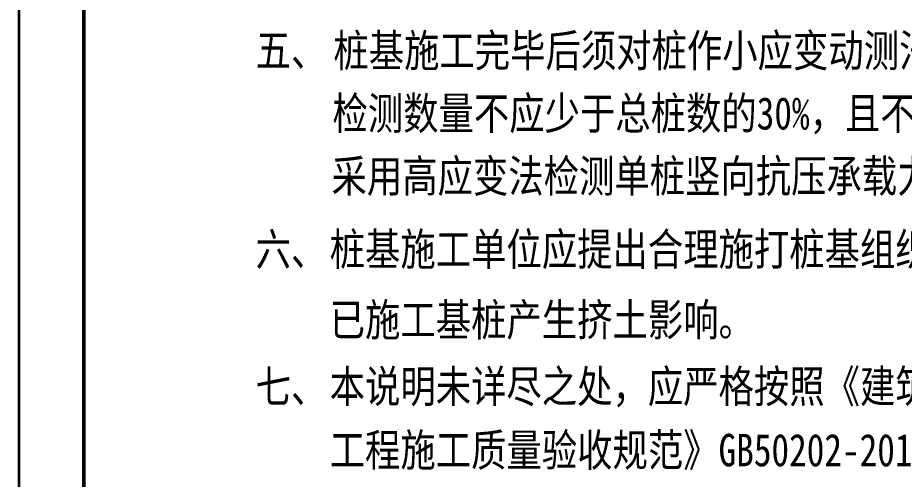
# Model space of a CAD drawing. Extents: x 447413 to 2975780, y -1432727 to 1301644.
# Drawn here: x 2253622 to 2274145, y 659199 to 669889 of the extents above; entities that cross this region are included whole.
import ezdxf

# ---------------------------------------------------------------- set-up
doc = ezdxf.new("R2010")
doc.units = 0
doc.header["$LTSCALE"] = 1000
doc.header["$MEASUREMENT"] = 0
doc.layers.add('220', color=2, linetype='Continuous')
doc.layers.add('图框', color=253, linetype='Continuous')
doc.styles.add('ASDF', font='')
doc.styles.get('ASDF').set_extended_font_data('SimSun')

# ---------------------------------------------------------------- blocks, each defined once
blk = doc.blocks.new('A$C6B0021A6')
at = {"layer": '图框', "color": 2, "const_width": 40, "elevation": -84000}
blk.add_lwpolyline([(20, 84120), (118920, 84120), (118920, 20), (20, 20)], close=True, dxfattribs=at)
at = {"layer": '图框', "color": 153, "const_width": 58, "elevation": -84000}
blk.add_lwpolyline([(111420, 1020), (2520, 1020), (2520, 83120), (111420, 83120)], close=True, dxfattribs=at)

msp = doc.modelspace()

# ---------------------------------------------------------------- block references
at = {"xscale": 1.5, "yscale": 1.5, "zscale": 1.5, "rotation": 270}
msp.add_blockref('A$C6B0021A6', (2253622, 825737.4, 504000), dxfattribs=at)

# ---------------------------------------------------------------- texts
at = {"layer": '220', "style": 'ASDF', "width": 0.8}
for s, p in [('五、', (2259129.1, 668761.7)), ('桩基施工完毕后须对桩作小应变动测法检验施工质量，', (2260929.4, 668753.9)), ('六、', (2259129.1, 664147.7)), ('桩基施工单位应提出合理施打桩基组织设计、施工顺序，控制沉桩速率，避免对场地和', (2260843.7, 664151.9)), ('已施工基桩产生挤土影响。', (2260843.7, 662517)), ('七、', (2259129.1, 660971.8)), ('本说明未详尽之处，应严格按照《建筑桩基技术规范》JGJ94-2008及《建筑地基基础', (2260843.7, 660975.9)), ('工程施工质量验收规范》GB50202-2016及现行规范与施工操作规程执行。', (2260843.7, 659500.7))]:
    msp.add_text(s, height=750, dxfattribs=at).set_placement(p)
at = {"layer": '220', "color": 3, "style": 'ASDF', "width": 0.8}
msp.add_text('检测数量不应少于总桩数的30%%%，且不应少于20根;每个柱下承台检测桩数不应少于1根。', height=750, dxfattribs=at).set_placement((2260908, 667300.5))
at = {"layer": '220', "color": 6, "style": 'ASDF', "width": 0.8}
msp.add_text('采用高应变法检测单桩竖向抗压承载力，检测数量不宜少于总桩数的5％，且不得少于5根。 ', height=750, dxfattribs=at).set_placement((2260886.5, 665847.2))

doc.saveas('drawing.dxf')
